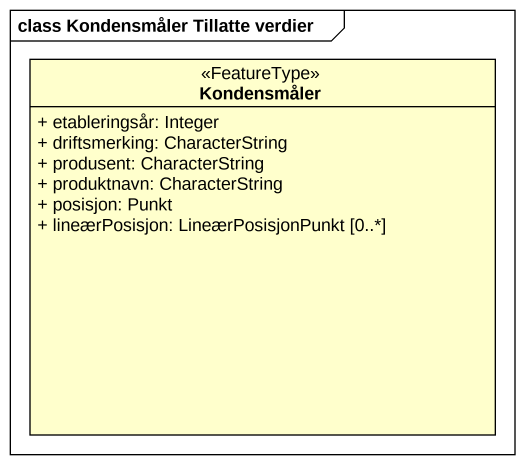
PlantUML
@startuml
mainframe class Kondensmåler Tillatte verdier
hide circle
hide empty members
skinparam classAttributeIconSize 0
class Kondensmåler <<FeatureType>> {
  + etableringsår: Integer
  + driftsmerking: CharacterString
  + produsent: CharacterString
  + produktnavn: CharacterString
  + posisjon: Punkt
  + lineærPosisjon: LineærPosisjonPunkt [0..*]
}
@enduml
